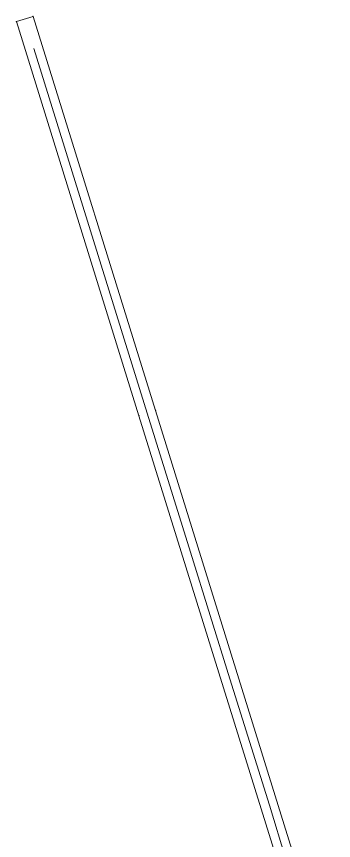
# Model space of a CAD drawing. Header units: metres. Extents: x 452813 to 454404, y 4394134 to 4396509.
# Drawn here: x 453692.3 to 453754, y 4396058.4 to 4396219.1 of the extents above; entities that cross this region are included whole.
import ezdxf

# ---------------------------------------------------------------- set-up
doc = ezdxf.new("R2010")
doc.units = ezdxf.units.M
for name, color, linetype, lineweight in [('GALERI', 240, 'Continuous', 0), ('GEOFENCE', 3, 'Continuous', 0), ('NOKTA', 30, 'Continuous', 0)]:
    doc.layers.add(name, color=color, linetype=linetype, lineweight=lineweight)

msp = doc.modelspace()

# ---------------------------------------------------------------- linework, layer by layer
at = {"layer": 'GALERI'}
for p, q in [((453695.52, 4396219.14, 875.47), (453692.27, 4396218.13, 875.47)), ((453719.37, 4396142.3, 843.99), (453695.52, 4396219.14, 875.47)), ((453692.27, 4396218.13, 875.47), (453716.13, 4396141.26, 843.99)), ((453751.66, 4396038.29, 778.58), (453719.37, 4396142.3, 843.99)), ((453716.13, 4396141.26, 843.99), (453748.54, 4396036.86, 778.58))]:
    msp.add_line(p, q, dxfattribs=at)
at = {"layer": 'GEOFENCE'}
for p, q in [((453706.72, 4396177.34, 858.55), (453695.67, 4396212.91, 873.13)), ((453717.76, 4396141.76, 843.98), (453706.72, 4396177.34, 858.55)), ((453726.2, 4396114.62, 827.21), (453717.76, 4396141.76, 843.98)), ((453733.87, 4396089.95, 811.96), (453726.2, 4396114.62, 827.21)), ((453741.55, 4396065.28, 796.72), (453733.87, 4396089.95, 811.96)), ((453754.05, 4396024.77, 770.2), (453741.55, 4396065.28, 796.72))]:
    msp.add_line(p, q, dxfattribs=at)
at = {"layer": 'NOKTA'}
for p in [(453695.52, 4396219.14, 875.47), (453692.27, 4396218.13, 875.47), (453719.37, 4396142.3, 843.99), (453716.13, 4396141.26, 843.99)]:
    msp.add_point(p, dxfattribs=at)

doc.saveas('drawing.dxf')
